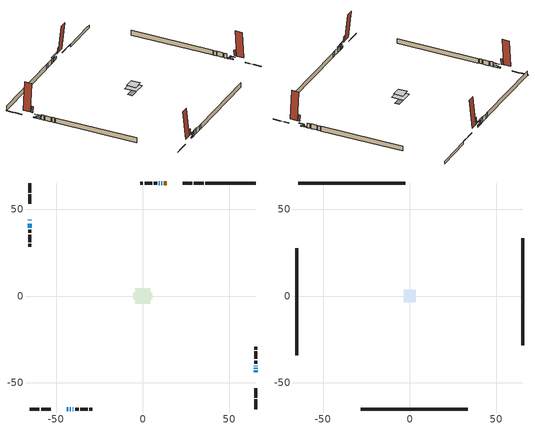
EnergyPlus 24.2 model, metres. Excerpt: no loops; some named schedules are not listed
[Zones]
conditioned space
 floor adiabatic (AdiabaticFloorConstruction): -4.41,-4.41 -4.41,4.41 4.41,4.41 4.41,-4.41 z1.98
 floor foundation (Slab1 construction): -5.52,-1.8 -5.52,1.8 5.52,1.8 5.52,-1.8 z-1.37
 wall outside (RimJoist1 construction): 35.12,65.31 29.52,65.31 / -65.31,-65.31 -59.71,-65.31 / -65.31,65.31 -65.31,59.71 / 65.31,-65.31 65.31,-59.71 z0.76:1.06
 wall outside (RimJoist2 construction): 28.59,65.31 23.11,65.31 / -58.78,-65.31 -53.3,-65.31 / -65.31,58.78 -65.31,53.3 / 65.31,-58.78 65.31,-53.3 z0.76:1.06
 wall outside (AdiabaticWallConstruction 1): 13.85,65.31 12.18,65.31 z0.76:2.79
 wall outside (AdiabaticWallConstruction): -44.04,-65.31 -43.02,-65.31 / -42.1,-65.31 -41.48,-65.31 / -65.31,42.76 -65.31,42.7 / 65.31,-42.1 65.31,-41.49 / 9.81,65.31 9.2,65.31 z0.76:1.98; -65.31,44.05 -65.31,43.68 / 65.31,-40.56 65.31,-40.2 z0.76:1.12; 11.26,65.31 10.73,65.31 / -40.56,-65.31 -40.04,-65.31 z0.76:1.15; 65.31,-44.04 65.31,-43.02 z0.76:1.52; -65.31,41.77 -65.31,39.33 z0.76:2.28
 wall outside (Wall1 construction): 8.27,65.31 6.29,65.31 / -39.11,-65.31 -37.13,-65.31 / -65.31,38.4 -65.31,36.43 / 65.31,-39.27 65.31,-37.3 z0.76:4.42
 wall outside (Wall2 construction): 5.36,65.31 1.06,65.31 / -36.21,-65.31 -31.9,-65.31 / -65.31,35.5 -65.31,31.19 / 65.31,-36.37 65.31,-32.06 z0.76:4.42
 wall outside (Wall3 construction): 0.13,65.31 -1.58,65.31 / -30.97,-65.31 -29.26,-65.31 / -65.31,30.26 -65.31,28.55 / 65.31,-31.13 65.31,-29.42 z0.76:4.42
 wall foundation (FoundationWall1 construction): 36.05,65.31,-1.37 36.05,65.31,0.76 62.39,65.31,0.76 62.39,65.31,0.62 65.31,65.31,0.62 65.31,65.31,-1.37
 window (WindowConstruction 7): -44.04,-65.31 -43.02,-65.31 z0.76:1.98
 window (WindowConstruction 5): -42.1,-65.31 -41.49,-65.31 z0.76:1.98
 window (WindowConstruction 6): -65.31,44.04 -65.31,43.69 z0.76:1.12
 window (WindowConstruction 9): 11.25,65.31 10.74,65.31 z0.76:1.15
 window (WindowConstruction 10): -40.56,-65.31 -40.04,-65.31 z0.76:1.15
 window (WindowConstruction 8): -65.31,42.76 -65.31,42.7 z0.76:1.98
 window (WindowConstruction): 65.31,-44.04 65.31,-43.03 z0.76:1.52
 window (WindowConstruction 1): 65.31,-42.1 65.31,-41.49 z0.76:1.98
 window (WindowConstruction 2): -65.31,41.77 -65.31,39.33 z0.76:2.28
 window (WindowConstruction 3): 65.31,-40.56 65.31,-40.2 z0.76:1.12
 window (WindowConstruction 4): 9.81,65.31 9.2,65.31 z0.76:1.98
 door (Door): 13.85,65.31 12.18,65.31 z0.76:2.79
 ceiling adiabatic (AdiabaticFloorConstruction): 4.41,-4.41 4.41,4.41 -4.41,4.41 -4.41,-4.41 z1.98
 roof outside (Roof2 construction): 14.78,65.31,4.42 14.78,64.81,8.91 15.91,64.81,8.91 15.91,65.31,4.42; -44.97,-65.31,4.42 -44.97,-64.81,8.91 -46.1,-64.81,8.91 -46.1,-65.31,4.42; -65.31,44.97,4.42 -64.81,44.97,8.91 -64.81,46.1,8.91 -65.31,46.1,4.42; 65.31,-44.97,4.42 64.81,-44.97,8.91 64.81,-46.1,8.91 65.31,-46.1,4.42
attic - vented
 floor to conditioned space (Floor1 construction Reversed): -3.55,-3.55 -3.55,3.55 3.55,3.55 3.55,-3.55 z4.42
 wall outside (Wall4 construction): -2.51,65.31 -64.38,65.31 / -28.33,-65.31 33.54,-65.31 / -65.31,27.62 -65.31,-34.25 / 65.31,-28.49 65.31,33.38 z0.76:4.42
 roof outside (Roof1 construction): 16.84,65.31,4.42 16.84,62.95,25.64 22.18,62.95,25.64 22.18,65.31,4.42; -47.03,-65.31,4.42 -47.03,-62.95,25.64 -52.37,-62.95,25.64 -52.37,-65.31,4.42; -65.31,47.03,4.42 -62.95,47.03,25.64 -62.95,52.37,25.64 -65.31,52.37,4.42; 65.31,-47.03,4.42 62.95,-47.03,25.64 62.95,-52.37,25.64 65.31,-52.37,4.42
shading: -40.07,-65.31 -43.52,-65.31 -43.52,-65.72 -40.07,-65.72 z3.4; -65.31,43.48 -65.31,44.24 -65.72,44.24 -65.72,43.48 z1.32; 6.88,65.31 15.11,65.31 15.11,65.72 6.88,65.72 z5.01; -36.18,-65.31 -44.42,-65.31 -44.42,-65.72 -36.18,-65.72 z5.01; 65.31,-41.6 65.31,-45.46 65.72,-45.46 65.72,-41.6 z2.94; 65.31,-41.29 65.31,-42.3 65.72,-42.3 65.72,-41.29 z2.18; -65.31,37.91 -65.31,43.19 -65.72,43.19 -65.72,37.91 z3.7; 65.31,-40 65.31,-40.76 65.72,-40.76 65.72,-40 z1.32; 7.78,65.31 11.23,65.31 11.23,65.72 7.78,65.72 z3.4
[Building]
Building 1: Terrain=Suburbs
[Site:Location]
Toronto Intl AP_ON: Latitude {deg}=43.68; Longitude {deg}=-79.63; Time Zone {hr}=-5; Elevation {m}=173; Keep Site Location Information=Yes
[Site:GroundTemperature:Shallow]
4.59119, 2.66285, 2.50842, 3.42352, 7.09712, 10.7536, 13.9236, 15.9317, 16.1023, 14.4691, 11.3799, 7.83558
[Site:WaterMainsTemperature]
Calculation Method=Schedule; Temperature Schedule=mains temperature schedule
[Material] Roughness=Rough; Thermal Absorptance=0.9
Name | Thickness {m} | Conductivity {W/m-K} | Density {kg/m3} | Specific Heat {J/kg-K} | Solar Absorptance | Visible Absorptance
asphalt or fiberglass shingles | 0.00635 | 0.162714 | 1121.4 | 1465.45 | 0.4 | 0.4
ceiling stud and cavity | 0.1397 | 0.0803822 | 65.682 | 1177.47 | 0.7 | 0.7
concrete 4.0 in. | 0.1016 | 1.803125 | 2242.8 | 837.4 | 0.7 | 0.7
concrete 8.0 in. | 0.2032 | 1.803125 | 2242.8 | 837.4 | 0.7 | 0.7
door material | 0.04445 | 0.053851 | 512.64 | 1214.23 | 0.7 | 0.7
exterior vertical ins | 0.0451399 | 0.029427 | 32.04 | 1214.23 | 0.7 | 0.7
floor covering | 0.0127 | 0.0433444 | 54.468 | 1339.84 | 0.6 | 0.6
floor rigid ins; wall rigid ins 1 | 0.512978 | 0.029427 | 32.04 | 1214.23 | 0.7 | 0.7
floor stud and cavity | 0.1397 | 1.75129 | 37.0049 | 1207.88 | 0.7 | 0.7
furniture material conditioned space 1 | 0.1524 | 0.115458 | 640.8 | 1214.23 | 0.6 | 0.6
gypsum board | 0.0127 | 0.160291 | 801 | 837.4 | 0.6 | 0.6
gypsum board 1 | 0.0127 | 0.160291 | 801 | 837.4 | 0.7 | 0.7
osb sheathing 0.5 in. | 0.0127 | 0.115458 | 512.64 | 1214.23 | 0.7 | 0.7
osb sheathing 0.75 in. | 0.01905 | 0.115458 | 512.64 | 1214.23 | 0.7 | 0.7
osb sheathing 2.0 in. | 0.0508 | 0.115458 | 512.64 | 1214.23 | 0.7 | 0.7
rim joist stud and cavity | 0.0508 | 0.177588 | 50.32683 | 1063.81 | 0.6 | 0.6
rim joist stud and cavity 1 | 0.0508 | 0.0979361 | 125.044 | 1163.47 | 0.6 | 0.6
roof stud and cavity | 0.2032 | 0.11694 | 78.34581 | 1123.46 | 0.7 | 0.7
wall rigid ins | 0.051816 | 0.029427 | 32.04 | 1214.23 | 0.7 | 0.7
wall stud and cavity | 0.1397 | 0.247165 | 139.0536 | 1170.24 | 0.7 | 0.7
wall stud and cavity 1 | 0.1397 | 0.238258 | 139.0536 | 1170.24 | 0.7 | 0.7
wall stud and cavity 2 | 0.1397 | 0.283359 | 139.0536 | 1170.24 | 0.7 | 0.7
wall stud and cavity 3 | 0.0889 | 6.1454 | 50.32683 | 1063.81 | 0.6 | 0.6
wall stud and cavity 4 | 0.0889 | 0.380278 | 52.3479 | 1209.89 | 0.7 | 0.7
wall stud and cavity 5 | 0.0889 | 0.391764 | 83.0341 | 1211.67 | 0.7 | 0.7
wood siding | 0.0254 | 0.102417 | 544.68 | 1172.36 | 0.4 | 0.4
wood siding 1 | 0.00254 | 0.102417 | 544.68 | 1172.36 | 0.4 | 0.4
wood siding 2; wood siding 3; wood siding 4 | 0.0254 | 0.102417 | 544.68 | 1172.36 | 0.7 | 0.7
[WindowMaterial:SimpleGlazingSystem]
Name | U-Factor {W/m2-K} | Solar Heat Gain Coefficient
WindowMaterial | 2.38533 | 0.54
WindowMaterial 1 | 2.27915 | 0.58
WindowMaterial 2 | 2.12584 | 0.63
WindowMaterial 3 | 2.61926 | 0.44
WindowMaterial 4 | 6.62225 | 0.78
WindowMaterial 5 | 9.4164 | 0.24
WindowMaterial 6 | 2.69308 | 0.4
[Construction]
AdiabaticFloorConstruction: floor stud and cavity, floor rigid ins, osb sheathing 0.75 in., floor covering
AdiabaticWallConstruction: wood siding 3, wall rigid ins 1, wall stud and cavity 4, gypsum board
AdiabaticWallConstruction 1: wood siding 4, wall rigid ins 1, wall stud and cavity 4, gypsum board
Door: door material
Floor1 construction Reversed: gypsum board, ceiling stud and cavity
FoundationWall1 construction: concrete 8.0 in., gypsum board 1
furniture construction conditioned space 1: furniture material conditioned space 1
PartitionWallConstruction: gypsum board, wall stud and cavity 5, gypsum board
RimJoist1 construction: wood siding 2, rim joist stud and cavity
RimJoist2 construction: wood siding 2, osb sheathing 2.0 in., rim joist stud and cavity 1
Roof1 construction: asphalt or fiberglass shingles
Roof2 construction: asphalt or fiberglass shingles, osb sheathing 0.75 in., roof stud and cavity, gypsum board
Slab1 construction: concrete 4.0 in.
Wall1 construction: wood siding, wall rigid ins, osb sheathing 0.5 in., wall stud and cavity, gypsum board
Wall2 construction: wood siding, wall rigid ins, osb sheathing 0.5 in., wall stud and cavity 1, gypsum board
Wall3 construction: wood siding, wall rigid ins, osb sheathing 0.5 in., wall stud and cavity 2, gypsum board
Wall4 construction: wood siding 1, wall stud and cavity 3
WindowConstruction: WindowMaterial
WindowConstruction 1; WindowConstruction 4; WindowConstruction 5: WindowMaterial 1
WindowConstruction 10; WindowConstruction 9: WindowMaterial 6
WindowConstruction 2: WindowMaterial 2
WindowConstruction 3; WindowConstruction 6: WindowMaterial 3
WindowConstruction 7: WindowMaterial 4
WindowConstruction 8: WindowMaterial 5
[Zone] Multiplier=1; Part of Total Floor Area=Yes
Name | Volume {m3}
attic - vented | 59.1812
conditioned space | 258.7
[Space]
Name | Zone | Volume {m3}
attic - vented 1 | attic - vented | 59.1812
conditioned space 1 | conditioned space | 258.7
[ZoneInfiltration:EffectiveLeakageArea]
infil attic - vented 1: Zone or Space=attic - vented 1; Schedule=Always On Discrete; Effective Air Leakage Area {cm2}=2083.45; Stack Coefficient=0.00173009; Wind Coefficient=2.81031e-05
[ZoneMixing]
whole house fan mix: Zone or Space=attic - vented; Schedule=Always On Continuous; Design Flow Rate Calculation Method=Flow/Zone; Design Flow Rate {m3/s}=0; Source Zone or Space=conditioned space
[SurfaceProperty:ExposedFoundationPerimeter]
Slab1: Exposed Perimeter Calculation Method=TotalExposedPerimeter; Total Exposed Perimeter {m}=29.262
[InternalMass] Zone or ZoneList=conditioned space; Space or SpaceList=conditioned space 1
Name | Construction | Surface Area {m2}
furniture mass conditioned space 1 | furniture construction conditioned space 1 | 46.9201
partition wall mass | PartitionWallConstruction | 117.3
[Lights]
interior lighting: Zone or ZoneList or Space or SpaceList=conditioned space 1; Schedule=interior lighting schedule; Design Level Calculation Method=LightingLevel; Lighting Level {W}=343.2; Return Air Fraction=0; Fraction Radiant=0.6; Fraction Visible=0.2; Fraction Replaceable=1
[People]
occupants: Zone or ZoneList or Space or SpaceList=conditioned space 1; Number of People Schedule=occupants schedule; Number of People Calculation Method=People; Number of People=3; Fraction Radiant=0.314171; Sensible Heat Fraction=0.56303; Activity Level Schedule=occupants activity schedule; Carbon Dioxide Generation Rate {m3/s-W}=0; Enable ASHRAE 55 Comfort Warnings=No; Mean Radiant Temperature Calculation Type=EnclosureAveraged
[ElectricEquipment] Zone or ZoneList or Space or SpaceList=conditioned space 1; Design Level Calculation Method=EquipmentLevel
Name | Schedule | Design Level {W} | Fraction Latent | Fraction Radiant | Fraction Lost
clothes dryer | clothes dryer schedule | 140.772 | 0.015 | 0.081 | 0.85
clothes washer | clothes washer schedule | 32.1985 | 0.03 | 0.162 | 0.7
cooking range | cooking range schedule | 215.147 | 0.08 | 0.432 | 0.2
dishwasher | dishwasher schedule | 66.8632 | 0.3 | 0.18 | 0.4
fridge | fridge schedule | 72.9452 | 0 | 0.6 | 0
mech vent bath fan 0 | mech vent bath fan 0 schedule | 50.2 | 0 | 0 | 1
mech vent house fan | mech vent house fan schedule | 0 | 0 | 0 | 1
mech vent house fan cfis | mech vent house fan cfis schedule | 0 | 0 | 0 | 0
mech vent range fan 0 | mech vent range fan 0 schedule | 57 | 0 | 0 | 1
misc plug loads | misc plug loads schedule | 494.7 | 0.045 | 0.513 | 0.1
whole house fan | Always On Discrete | 0 | 0 | 0 | 1
[OtherEquipment] Zone or ZoneList or Space or SpaceList=conditioned space 1; Design Level Calculation Method=EquipmentLevel
Name | Fuel Type | Schedule | Design Level {W} | Fraction Latent | Fraction Radiant | Fraction Lost
clothes dryer 1 | Electricity | clothes dryer schedule | 0 | 0.015 | 0.081 | 0.85
cooking range 1 | Electricity | cooking range schedule | 0 | 0.08 | 0.432 | 0.2
general water use latent | None | general water use schedule | 62.594 | 1 | 0 | 0
general water use sensible | None | general water use schedule | -61.6891 | 0 | 0.6 | 0
mech vent house fan latent load | None | Always On Discrete | 0 | 1 | 0 | 0
mech vent house fan sensible load | None | Always On Discrete | 0 | 0 | 0 | 0
water heater energy adjustment1 | NaturalGas | Always On Discrete | 0.01 | 0 | 0 | 1
[ZoneInfiltration:DesignFlowRate] Zone or ZoneList or Space or SpaceList=conditioned space 1; Schedule=Always On Discrete; Design Flow Rate Calculation Method=Flow/Zone; Design Flow Rate {m3/s}=0
infil flow; natural vent flow; whole house fan flow
[Foundation:Kiva]
Foundation Kiva 1: Initial Indoor Air Temperature {C}=18; Wall Height Above Grade {m}=0.759988; Wall Depth Below Slab {m}=0.2032; Custom Block Material Name 1=exterior vertical ins; Custom Block Depth 1 {m}=2.13; Custom Block X Position 1 {m}=0.2159; Custom Block Z Position 1 {m}=0
[Foundation:Kiva:Settings]
Soil Conductivity {W/m-K}=0.849921; Soil Density {kg/m3}=1842.3; Soil Specific Heat {J/kg-K}=418.7; Ground Solar Absorptivity=0.9; Ground Thermal Absorptivity=0.9; Ground Surface Roughness {m}=0.03; Far-Field Width {m}=40; Deep-Ground Boundary Condition=ZeroFlux; Deep-Ground Depth {m}=40; Minimum Cell Dimension {m}=0.2; Maximum Cell Growth Coefficient=3; Simulation Timestep=Timestep
[Exterior:Lights]
exterior lighting: Schedule=exterior lighting schedule; Design Level {W}=75.6
[Schedule:Constant]
Name | Hourly Value
Always On Continuous; mech vent house fan schedule; mech vent house fan cfis schedule; Always On Discrete | 1
occupants activity schedule | 117.228
fridge schedule | 0
[Schedule:Week:Daily]
interior lighting schedule Week Rule - Jan1-Jan27: interior lighting schedule day, interior lighting schedule day, interior lighting schedule day, interior lighting schedule day, interior lighting schedule day, interior lighting schedule day, interior lighting schedule day, interior lighting schedule default day, interior lighting schedule default day, interior lighting schedule default day, interior lighting schedule default day, interior lighting schedule default day
interior lighting schedule Week Rule - Jan28-Feb3: interior lighting schedule day, interior lighting schedule day, interior lighting schedule day, interior lighting schedule day, interior lighting schedule day 1, interior lighting schedule day 1, interior lighting schedule day 1, interior lighting schedule default day, interior lighting schedule default day, interior lighting schedule default day, interior lighting schedule default day, interior lighting schedule default day
interior lighting schedule Week Rule - Feb4-Feb24: interior lighting schedule day 1, interior lighting schedule day 1, interior lighting schedule day 1, interior lighting schedule day 1, interior lighting schedule day 1, interior lighting schedule day 1, interior lighting schedule day 1, interior lighting schedule default day, interior lighting schedule default day, interior lighting schedule default day, interior lighting schedule default day, interior lighting schedule default day
interior lighting schedule Week Rule - Feb25-Mar3: interior lighting schedule day 1, interior lighting schedule day 1, interior lighting schedule day 1, interior lighting schedule day 1, interior lighting schedule day 2, interior lighting schedule day 2, interior lighting schedule day 2, interior lighting schedule default day, interior lighting schedule default day, interior lighting schedule default day, interior lighting schedule default day, interior lighting schedule default day
interior lighting schedule Week Rule - Mar4-Mar31: interior lighting schedule day 2, interior lighting schedule day 2, interior lighting schedule day 2, interior lighting schedule day 2, interior lighting schedule day 2, interior lighting schedule day 2, interior lighting schedule day 2, interior lighting schedule default day, interior lighting schedule default day, interior lighting schedule default day, interior lighting schedule default day, interior lighting schedule default day
interior lighting schedule Week Rule - Apr1-Apr28: interior lighting schedule day 3, interior lighting schedule day 3, interior lighting schedule day 3, interior lighting schedule day 3, interior lighting schedule day 3, interior lighting schedule day 3, interior lighting schedule day 3, interior lighting schedule default day, interior lighting schedule default day, interior lighting schedule default day, interior lighting schedule default day, interior lighting schedule default day
interior lighting schedule Week Rule - Apr29-May5: interior lighting schedule day 3, interior lighting schedule day 3, interior lighting schedule day 4, interior lighting schedule day 4, interior lighting schedule day 4, interior lighting schedule day 4, interior lighting schedule day 4, interior lighting schedule default day, interior lighting schedule default day, interior lighting schedule default day, interior lighting schedule default day, interior lighting schedule default day
interior lighting schedule Week Rule - May6-May26: interior lighting schedule day 4, interior lighting schedule day 4, interior lighting schedule day 4, interior lighting schedule day 4, interior lighting schedule day 4, interior lighting schedule day 4, interior lighting schedule day 4, interior lighting schedule default day, interior lighting schedule default day, interior lighting schedule default day, interior lighting schedule default day, interior lighting schedule default day
interior lighting schedule Week Rule - May27-Jun2: interior lighting schedule day 4, interior lighting schedule day 4, interior lighting schedule day 4, interior lighting schedule day 4, interior lighting schedule day 4, interior lighting schedule day 5, interior lighting schedule day 5, interior lighting schedule default day, interior lighting schedule default day, interior lighting schedule default day, interior lighting schedule default day, interior lighting schedule default day
interior lighting schedule Week Rule - Jun3-Jun30: interior lighting schedule day 5, interior lighting schedule day 5, interior lighting schedule day 5, interior lighting schedule day 5, interior lighting schedule day 5, interior lighting schedule day 5, interior lighting schedule day 5, interior lighting schedule default day, interior lighting schedule default day, interior lighting schedule default day, interior lighting schedule default day, interior lighting schedule default day
interior lighting schedule Week Rule - Jul1-Jul28: interior lighting schedule day 6, interior lighting schedule day 6, interior lighting schedule day 6, interior lighting schedule day 6, interior lighting schedule day 6, interior lighting schedule day 6, interior lighting schedule day 6, interior lighting schedule default day, interior lighting schedule default day, interior lighting schedule default day, interior lighting schedule default day, interior lighting schedule default day
interior lighting schedule Week Rule - Jul29-Aug4: interior lighting schedule day 6, interior lighting schedule day 6, interior lighting schedule day 6, interior lighting schedule day 7, interior lighting schedule day 7, interior lighting schedule day 7, interior lighting schedule day 7, interior lighting schedule default day, interior lighting schedule default day, interior lighting schedule default day, interior lighting schedule default day, interior lighting schedule default day
interior lighting schedule Week Rule - Aug5-Aug25: interior lighting schedule day 7, interior lighting schedule day 7, interior lighting schedule day 7, interior lighting schedule day 7, interior lighting schedule day 7, interior lighting schedule day 7, interior lighting schedule day 7, interior lighting schedule default day, interior lighting schedule default day, interior lighting schedule default day, interior lighting schedule default day, interior lighting schedule default day
interior lighting schedule Week Rule - Aug26-Sep1: interior lighting schedule day 7, interior lighting schedule day 7, interior lighting schedule day 7, interior lighting schedule day 7, interior lighting schedule day 7, interior lighting schedule day 7, interior lighting schedule day 8, interior lighting schedule default day, interior lighting schedule default day, interior lighting schedule default day, interior lighting schedule default day, interior lighting schedule default day
interior lighting schedule Week Rule - Sep2-Sep29: interior lighting schedule day 8, interior lighting schedule day 8, interior lighting schedule day 8, interior lighting schedule day 8, interior lighting schedule day 8, interior lighting schedule day 8, interior lighting schedule day 8, interior lighting schedule default day, interior lighting schedule default day, interior lighting schedule default day, interior lighting schedule default day, interior lighting schedule default day
interior lighting schedule Week Rule - Sep30-Oct6: interior lighting schedule day 8, interior lighting schedule day 9, interior lighting schedule day 9, interior lighting schedule day 9, interior lighting schedule day 9, interior lighting schedule day 9, interior lighting schedule day 9, interior lighting schedule default day, interior lighting schedule default day, interior lighting schedule default day, interior lighting schedule default day, interior lighting schedule default day
interior lighting schedule Week Rule - Oct7-Oct27: interior lighting schedule day 9, interior lighting schedule day 9, interior lighting schedule day 9, interior lighting schedule day 9, interior lighting schedule day 9, interior lighting schedule day 9, interior lighting schedule day 9, interior lighting schedule default day, interior lighting schedule default day, interior lighting schedule default day, interior lighting schedule default day, interior lighting schedule default day
interior lighting schedule Week Rule - Oct28-Nov3: interior lighting schedule day 9, interior lighting schedule day 9, interior lighting schedule day 9, interior lighting schedule day 9, interior lighting schedule day 10, interior lighting schedule day 10, interior lighting schedule day 10, interior lighting schedule default day, interior lighting schedule default day, interior lighting schedule default day, interior lighting schedule default day, interior lighting schedule default day
interior lighting schedule Week Rule - Nov4-Nov24: interior lighting schedule day 10, interior lighting schedule day 10, interior lighting schedule day 10, interior lighting schedule day 10, interior lighting schedule day 10, interior lighting schedule day 10, interior lighting schedule day 10, interior lighting schedule default day, interior lighting schedule default day, interior lighting schedule default day, interior lighting schedule default day, interior lighting schedule default day
interior lighting schedule Week Rule - Nov25-Dec1: interior lighting schedule day 10, interior lighting schedule day 10, interior lighting schedule day 10, interior lighting schedule day 10, interior lighting schedule day 10, interior lighting schedule day 10, interior lighting schedule day 11, interior lighting schedule default day, interior lighting schedule default day, interior lighting schedule default day, interior lighting schedule default day, interior lighting schedule default day
interior lighting schedule Week Rule - Dec2-Dec31: interior lighting schedule day 11, interior lighting schedule day 11, interior lighting schedule day 11, interior lighting schedule day 11, interior lighting schedule day 11, interior lighting schedule day 11, interior lighting schedule day 11, interior lighting schedule default day, interior lighting schedule default day, interior lighting schedule default day, interior lighting schedule default day, interior lighting schedule default day
occupants schedule Week Rule - Jan1-Dec31: occupants schedule day, occupants schedule day, occupants schedule day, occupants schedule day, occupants schedule day, occupants schedule day, occupants schedule day, occupants schedule default day, occupants schedule default day, occupants schedule default day, occupants schedule default day, occupants schedule default day
clothes dryer schedule Week Rule - Jan1-Dec31: clothes dryer schedule day, clothes dryer schedule day, clothes dryer schedule day, clothes dryer schedule day, clothes dryer schedule day, clothes dryer schedule day, clothes dryer schedule day, clothes dryer schedule default day, clothes dryer schedule default day, clothes dryer schedule default day, clothes dryer schedule default day, clothes dryer schedule default day
clothes washer schedule Week Rule - Jan1-Dec31: clothes washer schedule day, clothes washer schedule day, clothes washer schedule day, clothes washer schedule day, clothes washer schedule day, clothes washer schedule day, clothes washer schedule day, clothes washer schedule default day, clothes washer schedule default day, clothes washer schedule default day, clothes washer schedule default day, clothes washer schedule default day
cooking range schedule Week Rule - Jan1-Dec31: cooking range schedule day, cooking range schedule day, cooking range schedule day, cooking range schedule day, cooking range schedule day, cooking range schedule day, cooking range schedule day, cooking range schedule default day, cooking range schedule default day, cooking range schedule default day, cooking range schedule default day, cooking range schedule default day
dishwasher schedule Week Rule - Jan1-Dec31: dishwasher schedule day, dishwasher schedule day, dishwasher schedule day, dishwasher schedule day, dishwasher schedule day, dishwasher schedule day, dishwasher schedule day, dishwasher schedule default day, dishwasher schedule default day, dishwasher schedule default day, dishwasher schedule default day, dishwasher schedule default day
mech vent bath fan 0 schedule Week Rule - Jan1-Dec31: mech vent bath fan 0 schedule day, mech vent bath fan 0 schedule day, mech vent bath fan 0 schedule day, mech vent bath fan 0 schedule day, mech vent bath fan 0 schedule day, mech vent bath fan 0 schedule day, mech vent bath fan 0 schedule day, mech vent bath fan 0 schedule default day, mech vent bath fan 0 schedule default day, mech vent bath fan 0 schedule default day, mech vent bath fan 0 schedule default day, mech vent bath fan 0 schedule default day
mech vent range fan 0 schedule Week Rule - Jan1-Dec31: mech vent range fan 0 schedule day, mech vent range fan 0 schedule day, mech vent range fan 0 schedule day, mech vent range fan 0 schedule day, mech vent range fan 0 schedule day, mech vent range fan 0 schedule day, mech vent range fan 0 schedule day, mech vent range fan 0 schedule default day, mech vent range fan 0 schedule default day, mech vent range fan 0 schedule default day, mech vent range fan 0 schedule default day, mech vent range fan 0 schedule default day
misc plug loads schedule Week Rule - Jan1-Dec31: misc plug loads schedule day, misc plug loads schedule day, misc plug loads schedule day, misc plug loads schedule day, misc plug loads schedule day, misc plug loads schedule day, misc plug loads schedule day, misc plug loads schedule default day, misc plug loads schedule default day, misc plug loads schedule default day, misc plug loads schedule default day, misc plug loads schedule default day
general water use schedule Week Rule - Jan1-Dec31: general water use schedule day, general water use schedule day, general water use schedule day, general water use schedule day, general water use schedule day, general water use schedule day, general water use schedule day, general water use schedule default day, general water use schedule default day, general water use schedule default day, general water use schedule default day, general water use schedule default day
exterior lighting schedule Week Rule - Jan1-Jan27: exterior lighting schedule day, exterior lighting schedule day, exterior lighting schedule day, exterior lighting schedule day, exterior lighting schedule day, exterior lighting schedule day, exterior lighting schedule day, exterior lighting schedule default day, exterior lighting schedule default day, exterior lighting schedule default day, exterior lighting schedule default day, exterior lighting schedule default day
exterior lighting schedule Week Rule - Jan28-Feb3: exterior lighting schedule day, exterior lighting schedule day, exterior lighting schedule day, exterior lighting schedule day, exterior lighting schedule day 1, exterior lighting schedule day 1, exterior lighting schedule day 1, exterior lighting schedule default day, exterior lighting schedule default day, exterior lighting schedule default day, exterior lighting schedule default day, exterior lighting schedule default day
exterior lighting schedule Week Rule - Feb4-Feb24: exterior lighting schedule day 1, exterior lighting schedule day 1, exterior lighting schedule day 1, exterior lighting schedule day 1, exterior lighting schedule day 1, exterior lighting schedule day 1, exterior lighting schedule day 1, exterior lighting schedule default day, exterior lighting schedule default day, exterior lighting schedule default day, exterior lighting schedule default day, exterior lighting schedule default day
exterior lighting schedule Week Rule - Feb25-Mar3: exterior lighting schedule day 1, exterior lighting schedule day 1, exterior lighting schedule day 1, exterior lighting schedule day 1, exterior lighting schedule day 2, exterior lighting schedule day 2, exterior lighting schedule day 2, exterior lighting schedule default day, exterior lighting schedule default day, exterior lighting schedule default day, exterior lighting schedule default day, exterior lighting schedule default day
exterior lighting schedule Week Rule - Mar4-Mar31: exterior lighting schedule day 2, exterior lighting schedule day 2, exterior lighting schedule day 2, exterior lighting schedule day 2, exterior lighting schedule day 2, exterior lighting schedule day 2, exterior lighting schedule day 2, exterior lighting schedule default day, exterior lighting schedule default day, exterior lighting schedule default day, exterior lighting schedule default day, exterior lighting schedule default day
exterior lighting schedule Week Rule - Apr1-Apr28: exterior lighting schedule day 3, exterior lighting schedule day 3, exterior lighting schedule day 3, exterior lighting schedule day 3, exterior lighting schedule day 3, exterior lighting schedule day 3, exterior lighting schedule day 3, exterior lighting schedule default day, exterior lighting schedule default day, exterior lighting schedule default day, exterior lighting schedule default day, exterior lighting schedule default day
exterior lighting schedule Week Rule - Apr29-May5: exterior lighting schedule day 3, exterior lighting schedule day 3, exterior lighting schedule day 4, exterior lighting schedule day 4, exterior lighting schedule day 4, exterior lighting schedule day 4, exterior lighting schedule day 4, exterior lighting schedule default day, exterior lighting schedule default day, exterior lighting schedule default day, exterior lighting schedule default day, exterior lighting schedule default day
exterior lighting schedule Week Rule - May6-May26: exterior lighting schedule day 4, exterior lighting schedule day 4, exterior lighting schedule day 4, exterior lighting schedule day 4, exterior lighting schedule day 4, exterior lighting schedule day 4, exterior lighting schedule day 4, exterior lighting schedule default day, exterior lighting schedule default day, exterior lighting schedule default day, exterior lighting schedule default day, exterior lighting schedule default day
exterior lighting schedule Week Rule - May27-Jun2: exterior lighting schedule day 4, exterior lighting schedule day 4, exterior lighting schedule day 4, exterior lighting schedule day 4, exterior lighting schedule day 4, exterior lighting schedule day 5, exterior lighting schedule day 5, exterior lighting schedule default day, exterior lighting schedule default day, exterior lighting schedule default day, exterior lighting schedule default day, exterior lighting schedule default day
exterior lighting schedule Week Rule - Jun3-Jun30: exterior lighting schedule day 5, exterior lighting schedule day 5, exterior lighting schedule day 5, exterior lighting schedule day 5, exterior lighting schedule day 5, exterior lighting schedule day 5, exterior lighting schedule day 5, exterior lighting schedule default day, exterior lighting schedule default day, exterior lighting schedule default day, exterior lighting schedule default day, exterior lighting schedule default day
exterior lighting schedule Week Rule - Jul1-Jul28: exterior lighting schedule day 6, exterior lighting schedule day 6, exterior lighting schedule day 6, exterior lighting schedule day 6, exterior lighting schedule day 6, exterior lighting schedule day 6, exterior lighting schedule day 6, exterior lighting schedule default day, exterior lighting schedule default day, exterior lighting schedule default day, exterior lighting schedule default day, exterior lighting schedule default day
exterior lighting schedule Week Rule - Jul29-Aug4: exterior lighting schedule day 6, exterior lighting schedule day 6, exterior lighting schedule day 6, exterior lighting schedule day 7, exterior lighting schedule day 7, exterior lighting schedule day 7, exterior lighting schedule day 7, exterior lighting schedule default day, exterior lighting schedule default day, exterior lighting schedule default day, exterior lighting schedule default day, exterior lighting schedule default day
exterior lighting schedule Week Rule - Aug5-Aug25: exterior lighting schedule day 7, exterior lighting schedule day 7, exterior lighting schedule day 7, exterior lighting schedule day 7, exterior lighting schedule day 7, exterior lighting schedule day 7, exterior lighting schedule day 7, exterior lighting schedule default day, exterior lighting schedule default day, exterior lighting schedule default day, exterior lighting schedule default day, exterior lighting schedule default day
exterior lighting schedule Week Rule - Aug26-Sep1: exterior lighting schedule day 7, exterior lighting schedule day 7, exterior lighting schedule day 7, exterior lighting schedule day 7, exterior lighting schedule day 7, exterior lighting schedule day 7, exterior lighting schedule day 8, exterior lighting schedule default day, exterior lighting schedule default day, exterior lighting schedule default day, exterior lighting schedule default day, exterior lighting schedule default day
exterior lighting schedule Week Rule - Sep2-Sep29: exterior lighting schedule day 8, exterior lighting schedule day 8, exterior lighting schedule day 8, exterior lighting schedule day 8, exterior lighting schedule day 8, exterior lighting schedule day 8, exterior lighting schedule day 8, exterior lighting schedule default day, exterior lighting schedule default day, exterior lighting schedule default day, exterior lighting schedule default day, exterior lighting schedule default day
exterior lighting schedule Week Rule - Sep30-Oct6: exterior lighting schedule day 8, exterior lighting schedule day 9, exterior lighting schedule day 9, exterior lighting schedule day 9, exterior lighting schedule day 9, exterior lighting schedule day 9, exterior lighting schedule day 9, exterior lighting schedule default day, exterior lighting schedule default day, exterior lighting schedule default day, exterior lighting schedule default day, exterior lighting schedule default day
exterior lighting schedule Week Rule - Oct7-Oct27: exterior lighting schedule day 9, exterior lighting schedule day 9, exterior lighting schedule day 9, exterior lighting schedule day 9, exterior lighting schedule day 9, exterior lighting schedule day 9, exterior lighting schedule day 9, exterior lighting schedule default day, exterior lighting schedule default day, exterior lighting schedule default day, exterior lighting schedule default day, exterior lighting schedule default day
exterior lighting schedule Week Rule - Oct28-Nov3: exterior lighting schedule day 9, exterior lighting schedule day 9, exterior lighting schedule day 9, exterior lighting schedule day 9, exterior lighting schedule day 10, exterior lighting schedule day 10, exterior lighting schedule day 10, exterior lighting schedule default day, exterior lighting schedule default day, exterior lighting schedule default day, exterior lighting schedule default day, exterior lighting schedule default day
[Schedule:Year]
interior lighting schedule: interior lighting schedule Week Rule - Jan1-Jan27, 1, 1, 1, 27, interior lighting schedule Week Rule - Jan28-Feb3, 1, 28, 2, 3, interior lighting schedule Week Rule - Feb4-Feb24, 2, 4, 2, 24, interior lighting schedule Week Rule - Feb25-Mar3, 2, 25, 3, 3, interior lighting schedule Week Rule - Mar4-Mar31, 3, 4, 3, 31, interior lighting schedule Week Rule - Apr1-Apr28, 4, 1, 4, 28, interior lighting schedule Week Rule - Apr29-May5, 4, 29, 5, 5, interior lighting schedule Week Rule - May6-May26, 5, 6, 5, 26, interior lighting schedule Week Rule - May27-Jun2, 5, 27, 6, 2, interior lighting schedule Week Rule - Jun3-Jun30, 6, 3, 6, 30, interior lighting schedule Week Rule - Jul1-Jul28, 7, 1, 7, 28, interior lighting schedule Week Rule - Jul29-Aug4, 7, 29, 8, 4, interior lighting schedule Week Rule - Aug5-Aug25, 8, 5, 8, 25, interior lighting schedule Week Rule - Aug26-Sep1, 8, 26, 9, 1, interior lighting schedule Week Rule - Sep2-Sep29, 9, 2, 9, 29, interior lighting schedule Week Rule - Sep30-Oct6, 9, 30, 10, 6, interior lighting schedule Week Rule - Oct7-Oct27, 10, 7, 10, 27, interior lighting schedule Week Rule - Oct28-Nov3, 10, 28, 11, 3, interior lighting schedule Week Rule - Nov4-Nov24, 11, 4, 11, 24, interior lighting schedule Week Rule - Nov25-Dec1, 11, 25, 12, 1, interior lighting schedule Week Rule - Dec2-Dec31, 12, 2, 12, 31
occupants schedule: occupants schedule Week Rule - Jan1-Dec31, 1, 1, 12, 31
clothes dryer schedule: clothes dryer schedule Week Rule - Jan1-Dec31, 1, 1, 12, 31
clothes washer schedule: clothes washer schedule Week Rule - Jan1-Dec31, 1, 1, 12, 31
cooking range schedule: cooking range schedule Week Rule - Jan1-Dec31, 1, 1, 12, 31
dishwasher schedule: dishwasher schedule Week Rule - Jan1-Dec31, 1, 1, 12, 31
mech vent bath fan 0 schedule: mech vent bath fan 0 schedule Week Rule - Jan1-Dec31, 1, 1, 12, 31
mech vent range fan 0 schedule: mech vent range fan 0 schedule Week Rule - Jan1-Dec31, 1, 1, 12, 31
misc plug loads schedule: misc plug loads schedule Week Rule - Jan1-Dec31, 1, 1, 12, 31
general water use schedule: general water use schedule Week Rule - Jan1-Dec31, 1, 1, 12, 31
exterior lighting schedule: exterior lighting schedule Week Rule - Jan1-Jan27, 1, 1, 1, 27, exterior lighting schedule Week Rule - Jan28-Feb3, 1, 28, 2, 3, exterior lighting schedule Week Rule - Feb4-Feb24, 2, 4, 2, 24, exterior lighting schedule Week Rule - Feb25-Mar3, 2, 25, 3, 3, exterior lighting schedule Week Rule - Mar4-Mar31, 3, 4, 3, 31, exterior lighting schedule Week Rule - Apr1-Apr28, 4, 1, 4, 28, exterior lighting schedule Week Rule - Apr29-May5, 4, 29, 5, 5, exterior lighting schedule Week Rule - May6-May26, 5, 6, 5, 26, exterior lighting schedule Week Rule - May27-Jun2, 5, 27, 6, 2, exterior lighting schedule Week Rule - Jun3-Jun30, 6, 3, 6, 30, exterior lighting schedule Week Rule - Jul1-Jul28, 7, 1, 7, 28, exterior lighting schedule Week Rule - Jul29-Aug4, 7, 29, 8, 4, exterior lighting schedule Week Rule - Aug5-Aug25, 8, 5, 8, 25, exterior lighting schedule Week Rule - Aug26-Sep1, 8, 26, 9, 1, exterior lighting schedule Week Rule - Sep2-Sep29, 9, 2, 9, 29, exterior lighting schedule Week Rule - Sep30-Oct6, 9, 30, 10, 6, exterior lighting schedule Week Rule - Oct7-Oct27, 10, 7, 10, 27, exterior lighting schedule Week Rule - Oct28-Nov3, 10, 28, 11, 3, exterior lighting schedule Week Rule - Nov4-Nov24, 11, 4, 11, 24, exterior lighting schedule Week Rule - Nov25-Dec1, 11, 25, 12, 1, exterior lighting schedule Week Rule - Dec2-Dec31, 12, 2, 12, 31
[Schedule:Compact]
mains temperature schedule: Through: 01/01, For: AllDays, Until: 24:00, 8.43722, Through: 01/02, For: AllDays, Until: 24:00, 8.37111, Through: 01/03, For: AllDays, Until: 24:00, 8.30611, Through: 01/04, For: AllDays, Until: 24:00, 8.24222, Through: 01/05, For: AllDays, Until: 24:00, 8.17944, Through: 01/06, For: AllDays, Until: 24:00, 8.11833, Through: 01/07, For: AllDays, Until: 24:00, 8.05833, Through: 01/08, For: AllDays, Until: 24:00, 7.99944, Through: 01/09, For: AllDays, Until: 24:00, 7.94222, Through: 01/10, For: AllDays, Until: 24:00, 7.88611, Through: 01/11, For: AllDays, Until: 24:00, 7.83167, Through: 01/12, For: AllDays, Until: 24:00, 7.77833, Through: 01/13, For: AllDays, Until: 24:00, 7.72611, Through: 01/14, For: AllDays, Until: 24:00, 7.67556, Through: 01/15, For: AllDays, Until: 24:00, 7.62667, Through: 01/16, For: AllDays, Until: 24:00, 7.57889, Through: 01/17, For: AllDays, Until: 24:00, 7.53278, Through: 01/18, For: AllDays, Until: 24:00, 7.48778, Through: 01/19, For: AllDays, Until: 24:00, 7.44444, Through: 01/20, For: AllDays, Until: 24:00, 7.40278, Through: 01/21, For: AllDays, Until: 24:00, 7.36278, Through: 01/22, For: AllDays, Until: 24:00, 7.32389, Through: 01/23, For: AllDays, Until: 24:00, 7.28667, Through: 01/24, For: AllDays, Until: 24:00, 7.25056, Through: 01/25, For: AllDays, Until: 24:00, 7.21667, Through: 01/26, For: AllDays, Until: 24:00, 7.18389, Through: 01/27, For: AllDays, Until: 24:00, 7.15278, Through: 01/28, For: AllDays, Until: 24:00, 7.12333, Through: 01/29, For: AllDays, Until: 24:00, 7.09556, Through: 01/30, For: AllDays, Until: 24:00, 7.06944, Through: 01/31, For: AllDays, Until: 24:00, 7.04444, Through: 02/01, For: AllDays, Until: 24:00, 7.02167, Through: 02/02, For: AllDays, Until: 24:00, 7, Through: 02/03, For: AllDays, Until: 24:00, 6.98, Through: 02/04, For: AllDays, Until: 24:00, 6.96222, Through: 02/05, For: AllDays, Until: 24:00, 6.94556, Through: 02/06, For: AllDays, Until: 24:00, 6.93056, Through: 02/07, For: AllDays, Until: 24:00, 6.91722, Through: 02/08, For: AllDays, Until: 24:00, 6.90556, Through: 02/09, For: AllDays, Until: 24:00, 6.89556, Through: 02/10, For: AllDays, Until: 24:00, 6.88722, Through: 02/11, For: AllDays, Until: 24:00, 6.88056, Through: 02/12, For: AllDays, Until: 24:00, 6.875, Through: 02/13, For: AllDays, Until: 24:00, 6.87167, Through: 02/14, For: AllDays, Until: 24:00, 6.87, Through: 02/15, For: AllDays, Until: 24:00, 6.87, Through: 02/16, For: AllDays, Until: 24:00, 6.87167, Through: 02/17, For: AllDays, Until: 24:00, 6.875, Through: 02/18, For: AllDays, Until: 24:00, 6.88, Through: 02/19, For: AllDays, Until: 24:00, 6.88611, Through: 02/20, For: AllDays, Until: 24:00, 6.89444, Through: 02/21, For: AllDays, Until: 24:00, 6.90444, Through: 02/22, For: AllDays, Until: 24:00, 6.91611, Through: 02/23, For: AllDays, Until: 24:00, 6.92889, Through: 02/24, For: AllDays, Until: 24:00, 6.94389, Through: 02/25, For: AllDays, Until: 24:00, 6.96056, Through: 02/26, For: AllDays, Until: 24:00, 6.97833, Through: 02/27, For: AllDays, Until: 24:00, 6.99833, Through: 02/28, For: AllDays, Until: 24:00, 7.01944, Through: 03/01, For: AllDays, Until: 24:00, 7.04222, Through: 03/02, For: AllDays, Until: 24:00, 7.06667, Through: 03/03, For: AllDays, Until: 24:00, 7.09278, Through: 03/04, For: AllDays, Until: 24:00, 7.12056, Through: 03/05, For: AllDays, Until: 24:00, 7.15, Through: 03/06, For: AllDays, Until: 24:00, 7.18111, Through: 03/07, For: AllDays, Until: 24:00, 7.21333, Through: 03/08, For: AllDays, Until: 24:00, 7.24722, Through: 03/09, For: AllDays, Until: 24:00, 7.28278, Through: 03/10, For: AllDays, Until: 24:00, 7.32, Through: 03/11, For: AllDays, Until: 24:00, 7.35889, Through: 03/12, For: AllDays, Until: 24:00, 7.39889, Through: 03/13, For: AllDays, Until: 24:00, 7.44056, Through: 03/14, For: AllDays, Until: 24:00, 7.48389, Through: 03/15, For: AllDays, Until: 24:00, 7.52833, Through: 03/16, For: AllDays, Until: 24:00, 7.57444, Through: 03/17, For: AllDays, Until: 24:00, 7.62222, Through: 03/18, For: AllDays, Until: 24:00, 7.67111, Through: 03/19, For: AllDays, Until: 24:00, 7.72111, Through: 03/20, For: AllDays, Until: 24:00, 7.77333, Through: 03/21, For: AllDays, Until: 24:00, 7.82611, Through: 03/22, For: AllDays, Until: 24:00, 7.88111, Through: 03/23, For: AllDays, Until: 24:00, 7.93667, Through: 03/24, For: AllDays, Until: 24:00, 7.99389, Through: 03/25, For: AllDays, Until: 24:00, 8.05278, Through: 03/26, For: AllDays, Until: 24:00, 8.11278, Through: 03/27, For: AllDays, Until: 24:00, 8.17389, Through: 03/28, For: AllDays, Until: 24:00, 8.23611, Through: 03/29, For: AllDays, Until: 24:00, 8.3, Through: 03/30, For: AllDays, Until: 24:00, 8.365, Through: 03/31, For: AllDays, Until: 24:00, 8.43111, Through: 04/01, For: AllDays, Until: 24:00, 8.49833, Through: 04/02, For: AllDays, Until: 24:00, 8.56722, Through: 04/03, For: AllDays, Until: 24:00, 8.63667, Through: 04/04, For: AllDays, Until: 24:00, 8.70778, Through: 04/05, For: AllDays, Until: 24:00, 8.77944, Through: 04/06, For: AllDays, Until: 24:00, 8.85278, Through: 04/07, For: AllDays, Until: 24:00, 8.92667, Through: 04/08, For: AllDays, Until: 24:00, 9.00222, Through: 04/09, For: AllDays, Until: 24:00, 9.07833, Through: 04/10, For: AllDays, Until: 24:00, 9.15556, Through: 04/11, For: AllDays, Until: 24:00, 9.23389, Through: 04/12, For: AllDays, Until: 24:00, 9.31278, Through: 04/13, For: AllDays, Until: 24:00, 9.39278, Through: 04/14, For: AllDays, Until: 24:00, 9.47389, Through: 04/15, For: AllDays, Until: 24:00, 9.55611, Through: 04/16, For: AllDays, Until: 24:00, 9.63833, Through: 04/17, For: AllDays, Until: 24:00, 9.72222, Through: 04/18, For: AllDays, Until: 24:00, 9.80667, Through: 04/19, For: AllDays, Until: 24:00, 9.89167, Through: 04/20, For: AllDays, Until: 24:00, 9.97778, Through: 04/21, For: AllDays, Until: 24:00, 10.0644, Through: 04/22, For: AllDays, Until: 24:00, 10.1517, Through: 04/23, For: AllDays, Until: 24:00, 10.24, Through: 04/24, For: AllDays, Until: 24:00, 10.3289, Through: 04/25, For: AllDays, Until: 24:00, 10.4183, Through: 04/26, For: AllDays, Until: 24:00, 10.5083, Through: 04/27, For: AllDays, Until: 24:00, 10.5989, Through: 04/28, For: AllDays, Until: 24:00, 10.69, Through: 04/29, For: AllDays, Until: 24:00, 10.7817, Through: 04/30, For: AllDays, Until: 24:00, 10.8739, Through: 05/01, For: AllDays, Until: 24:00, 10.9667, Through: 05/02, For: AllDays, Until: 24:00, 11.0594, Through: 05/03, For: AllDays, Until: 24:00, 11.1533, Through: 05/04, For: AllDays, Until: 24:00, 11.2472, Through: 05/05, For: AllDays, Until: 24:00, 11.3411, Through: 05/06, For: AllDays, Until: 24:00, 11.4361, Through: 05/07, For: AllDays, Until: 24:00, 11.5306, Through: 05/08, For: AllDays, Until: 24:00, 11.6261, Through: 05/09, For: AllDays, Until: 24:00, 11.7217, Through: 05/10, For: AllDays, Until: 24:00, 11.8172, Through: 05/11, For: AllDays, Until: 24:00, 11.9128, Through: 05/12, For: AllDays, Until: 24:00, 12.0089, Through: 05/13, For: AllDays, Until: 24:00, 12.105, Through: 05/14, For: AllDays, Until: 24:00, 12.2017, Through: 05/15, For: AllDays, Until: 24:00, 12.2978, Through: 05/16, For: AllDays, Until: 24:00, 12.3944, Through: 05/17, For: AllDays, Until: 24:00, 12.4906, Through: 05/18, For: AllDays, Until: 24:00, 12.5872, Through: 05/19, For: AllDays, Until: 24:00, 12.6833, Through: 05/20, For: AllDays, Until: 24:00, 12.78, Through: 05/21, For: AllDays, Until: 24:00, 12.8761, Through: 05/22, For: AllDays, Until: 24:00, 12.9722, Through: 05/23, For: AllDays, Until: 24:00, 13.0683, Through: 05/24, For: AllDays, Until: 24:00, 13.1639, Through: 05/25, For: AllDays, Until: 24:00, 13.2594, Through: 05/26, For: AllDays, Until: 24:00, 13.355, Through: 05/27, For: AllDays, Until: 24:00, 13.45, Through: 05/28, For: AllDays, Until: 24:00, 13.545, Through: 05/29, For: AllDays, Until: 24:00, 13.6394, Through: 05/30, For: AllDays, Until: 24:00, 13.7333, Through: 05/31, For: AllDays, Until: 24:00, 13.8272, Through: 06/01, For: AllDays, Until: 24:00, 13.9206, Through: 06/02, For: AllDays, Until: 24:00, 14.0139, Through: 06/03, For: AllDays, Until: 24:00, 14.1061, Through: 06/04, For: AllDays, Until: 24:00, 14.1983, Through: 06/05, For: AllDays, Until: 24:00, 14.2894, Through: 06/06, For: AllDays, Until: 24:00, 14.3806, Through: 06/07, For: AllDays, Until: 24:00, 14.4711, Through: 06/08, For: AllDays, Until: 24:00, 14.5606, Through: 06/09, For: AllDays, Until: 24:00, 14.65, Through: 06/10, For: AllDays, Until: 24:00, 14.7383, Through: 06/11, For: AllDays, Until: 24:00, 14.8267, Through: 06/12, For: AllDays, Until: 24:00, 14.9133, Through: 06/13, For: AllDays, Until: 24:00, 15, Through: 06/14, For: AllDays, Until: 24:00, 15.0856, Through: 06/15, For: AllDays, Until: 24:00, 15.1706, Through: 06/16, For: AllDays, Until: 24:00, 15.255, Through: 06/17, For: AllDays, Until: 24:00, 15.3383, Through: 06/18, For: AllDays, Until: 24:00, 15.4206, Through: 06/19, For: AllDays, Until: 24:00, 15.5022, Through: 06/20, For: AllDays, Until: 24:00, 15.5828, Through: 06/21, For: AllDays, Until: 24:00, 15.6628, Through: 06/22, For: AllDays, Until: 24:00, 15.7417, Through: 06/23, For: AllDays, Until: 24:00, 15.8194, Through: 06/24, For: AllDays, Until: 24:00, 15.8961, Through: 06/25, For: AllDays, Until: 24:00, 15.9722, Through: 06/26, For: AllDays, Until: 24:00, 16.0467, Through: 06/27, For: AllDays, Until: 24:00, 16.1206, Through: 06/28, For: AllDays, Until: 24:00, 16.1933, Through: 06/29, For: AllDays, Until: 24:00, 16.265, Through: 06/30, For: AllDays, Until: 24:00, 16.3356, Through: 07/01, For: AllDays, Until: 24:00, 16.4044, Through: 07/02, For: AllDays, Until: 24:00, 16.4728, Through: 07/03, For: AllDays, Until: 24:00, 16.54, Through: 07/04, For: AllDays, Until: 24:00, 16.6056, Through: 07/05, For: AllDays, Until: 24:00, 16.67, Through: 07/06, For: AllDays, Until: 24:00, 16.7333, Through: 07/07, For: AllDays, Until: 24:00, 16.7956, Through: 07/08, For: AllDays, Until: 24:00, 16.8561, Through: 07/09, For: AllDays, Until: 24:00, 16.9156, Through: 07/10, For: AllDays, Until: 24:00, 16.9739, Through: 07/11, For: AllDays, Until: 24:00, 17.0306, Through: 07/12, For: AllDays, Until: 24:00, 17.0861, Through: 07/13, For: AllDays, Until: 24:00, 17.14, Through: 07/14, For: AllDays, Until: 24:00, 17.1928, Through: 07/15, For: AllDays, Until: 24:00, 17.2439, Through: 07/16, For: AllDays, Until: 24:00, 17.2939, Through: 07/17, For: AllDays, Until: 24:00, 17.3422, Through: 07/18, For: AllDays, Until: 24:00, 17.3894, Through: 07/19, For: AllDays, Until: 24:00, 17.435, Through: 07/20, For: AllDays, Until: 24:00, 17.4794, Through: 07/21, For: AllDays, Until: 24:00, 17.5217, Through: 07/22, For: AllDays, Until: 24:00, 17.5628, Through: 07/23, For: AllDays, Until: 24:00, 17.6028, Through: 07/24, For: AllDays, Until: 24:00, 17.6406, Through: 07/25, For: AllDays, Until: 24:00, 17.6772, Through: 07/26, For: AllDays, Until: 24:00, 17.7122, Through: 07/27, For: AllDays, Until: 24:00, 17.7456, Through: 07/28, For: AllDays, Until: 24:00, 17.7778, Through: 07/29, For: AllDays, Until: 24:00, 17.8078, Through: 07/30, For: AllDays, Until: 24:00, 17.8367, Through: 07/31, For: AllDays, Until: 24:00, 17.8639, Through: 08/01, For: AllDays, Until: 24:00, 17.8894, Through: 08/02, For: AllDays, Until: 24:00, 17.9133, Through: 08/03, For: AllDays, Until: 24:00, 17.9361, Through: 08/04, For: AllDays, Until: 24:00, 17.9567, Through: 08/05, For: AllDays, Until: 24:00, 17.9756, Through: 08/06, For: AllDays, Until: 24:00, 17.9933, Through: 08/07, For: AllDays, Until: 24:00, 18.0089, Through: 08/08, For: AllDays, Until: 24:00, 18.0233, Through: 08/09, For: AllDays, Until: 24:00, 18.0361, Through: 08/10, For: AllDays, Until: 24:00, 18.0467, Through: 08/11, For: AllDays, Until: 24:00, 18.0561, Through: 08/12, For: AllDays, Until: 24:00, 18.0639, Through: 08/13, For: AllDays, Until: 24:00, 18.07, Through: 08/14, For: AllDays, Until: 24:00, 18.0739, Through: 08/15, For: AllDays, Until: 24:00, 18.0767, Through: 08/16, For: AllDays, Until: 24:00, 18.0778, Through: 08/17, For: AllDays, Until: 24:00, 18.0772, Through: 08/18, For: AllDays, Until: 24:00, 18.075, Through: 08/19, For: AllDays, Until: 24:00, 18.0706, Through: 08/20, For: AllDays, Until: 24:00, 18.065, Through: 08/21, For: AllDays, Until: 24:00, 18.0578, Through: 08/22, For: AllDays, Until: 24:00, 18.0489, Through: 08/23, For: AllDays, Until: 24:00, 18.0383, Through: 08/24, For: AllDays, Until: 24:00, 18.0261, Through: 08/25, For: AllDays, Until: 24:00, 18.0122, Through: 08/26, For: AllDays, Until: 24:00, 17.9967, Through: 08/27, For: AllDays, Until: 24:00, 17.9794, Through: 08/28, For: AllDays, Until: 24:00, 17.9606, Through: 08/29, For: AllDays, Until: 24:00, 17.9406, Through: 08/30, For: AllDays, Until: 24:00, 17.9183, Through: 08/31, For: AllDays, Until: 24:00, 17.8944, Through: 09/01, For: AllDays, Until: 24:00, 17.8694, Through: 09/02, For: AllDays, Until: 24:00, 17.8428, Through: 09/03, For: AllDays, Until: 24:00, 17.8139, Through: 09/04, For: AllDays, Until: 24:00, 17.7839, Through: 09/05, For: AllDays, Until: 24:00, 17.7522, Through: 09/06, For: AllDays, Until: 24:00, 17.7194, Through: 09/07, For: AllDays, Until: 24:00, 17.6844, Through: 09/08, For: AllDays, Until: 24:00, 17.6483, Through: 09/09, For: AllDays, Until: 24:00, 17.6106, Through: 09/10, For: AllDays, Until: 24:00, 17.5711, Through: 09/11, For: AllDays, Until: 24:00, 17.5306, Through: 09/12, For: AllDays, Until: 24:00, 17.4883, Through: 09/13, For: AllDays, Until: 24:00, 17.4444, Through: 09/14, For: AllDays, Until: 24:00, 17.3989, Through: 09/15, For: AllDays, Until: 24:00, 17.3522, Through: 09/16, For: AllDays, Until: 24:00, 17.3039, Through: 09/17, For: AllDays, Until: 24:00, 17.2544, Through: 09/18, For: AllDays, Until: 24:00, 17.2033, Through: 09/19, For: AllDays, Until: 24:00, 17.1511, Through: 09/20, For: AllDays, Until: 24:00, 17.0972, Through: 09/21, For: AllDays, Until: 24:00, 17.0422, Through: 09/22, For: AllDays, Until: 24:00, 16.9856, Through: 09/23, For: AllDays, Until: 24:00, 16.9278, Through: 09/24, For: AllDays, Until: 24:00, 16.8683, Through: 09/25, For: AllDays, Until: 24:00, 16.8078, Through: 09/26, For: AllDays, Until: 24:00, 16.7461, Through: 09/27, For: AllDays, Until: 24:00, 16.6833, Through: 09/28, For: AllDays, Until: 24:00, 16.6189, Through: 09/29, For: AllDays, Until: 24:00, 16.5533, Through: 09/30, For: AllDays, Until: 24:00, 16.4867, Through: 10/01, For: AllDays, Until: 24:00, 16.4189, Through: 10/02, For: AllDays, Until: 24:00, 16.3494, Through: 10/03, For: AllDays, Until: 24:00, 16.2794, Through: 10/04, For: AllDays, Until: 24:00, 16.2083, Through: 10/05, For: AllDays, Until: 24:00, 16.1356, Through: 10/06, For: AllDays, Until: 24:00, 16.0622, Through: 10/07, For: AllDays, Until: 24:00, 15.9878, Through: 10/08, For: AllDays, Until: 24:00, 15.9117, Through: 10/09, For: AllDays, Until: 24:00, 15.835, Through: 10/10, For: AllDays, Until: 24:00, 15.7578, Through: 10/11, For: AllDays, Until: 24:00, 15.6789, Through: 10/12, For: AllDays, Until: 24:00, 15.5994, Through: 10/13, For: AllDays, Until: 24:00, 15.5189, Through: 10/14, For: AllDays, Until: 24:00, 15.4372, Through: 10/15, For: AllDays, Until: 24:00, 15.355, Through: 10/16, For: AllDays, Until: 24:00, 15.2722, Through: 10/17, For: AllDays, Until: 24:00, 15.1878, Through: 10/18, For: AllDays, Until: 24:00, 15.1033, Through: 10/19, For: AllDays, Until: 24:00, 15.0178, Through: 10/20, For: AllDays, Until: 24:00, 14.9317, Through: 10/21, For: AllDays, Until: 24:00, 14.8444, Through: 10/22, For: AllDays, Until: 24:00, 14.7567, Through: 10/23, For: AllDays, Until: 24:00, 14.6683, Through: 10/24, For: AllDays, Until: 24:00, 14.5794, Through: 10/25, For: AllDays, Until: 24:00, 14.4894, Through: 10/26, For: AllDays, Until: 24:00, 14.3994, Through: 10/27, For: AllDays, Until: 24:00, 14.3083, Through: 10/28, For: AllDays, Until: 24:00, 14.2172, Through: 10/29, For: AllDays, Until: 24:00, 14.125, Through: 10/30, For: AllDays, Until: 24:00, 14.0328, Through: 10/31, For: AllDays, Until: 24:00, 13.94, Through: 11/01, For: AllDays, Until: 24:00, 13.8467, Through: 11/02, For: AllDays, Until: 24:00, 13.7528, Through: 11/03, For: AllDays, Until: 24:00, 13.6589, Through: 11/04, For: AllDays, Until: 24:00, 13.5644, Through: 11/05, For: AllDays, Until: 24:00, 13.4694, Through: 11/06, For: AllDays, Until: 24:00, 13.3744, Through: 11/07, For: AllDays, Until: 24:00, 13.2794, Through: 11/08, For: AllDays, Until: 24:00, 13.1839, Through: 11/09, For: AllDays, Until: 24:00, 13.0878, Through: 11/10, For: AllDays, Until: 24:00, 12.9922, Through: 11/11, For: AllDays, Until: 24:00, 12.8961, Through: 11/12, For: AllDays, Until: 24:00, 12.7994, Through: 11/13, For: AllDays, Until: 24:00, 12.7033, Through: 11/14, For: AllDays, Until: 24:00, 12.6072, Through: 11/15, For: AllDays, Until: 24:00, 12.5106, Through: 11/16, For: AllDays, Until: 24:00, 12.4139, Through: 11/17, For: AllDays, Until: 24:00, 12.3178, Through: 11/18, For: AllDays, Until: 24:00, 12.2211, Through: 11/19, For: AllDays, Until: 24:00, 12.125, Through: 11/20, For: AllDays, Until: 24:00, 12.0289, Through: 11/21, For: AllDays, Until: 24:00, 11.9328, Through: 11/22, For: AllDays, Until: 24:00, 11.8367, Through: 11/23, For: AllDays, Until: 24:00, 11.7411, Through: 11/24, For: AllDays, Until: 24:00, 11.6456, Through: 11/25, For: AllDays, Until: 24:00, 11.5506, Through: 11/26, For: AllDays, Until: 24:00, 11.4556, Through: 11/27, For: AllDays, Until: 24:00, 11.3606, Through: 11/28, For: AllDays, Until: 24:00, 11.2667, Through: 11/29, For: AllDays, Until: 24:00, 11.1722, Through: 11/30, For: AllDays, Until: 24:00, 11.0789, Through: 12/01, For: AllDays, Until: 24:00, 10.9856, Through: 12/02, For: AllDays, Until: 24:00, 10.8928, Through: 12/03, For: AllDays, Until: 24:00, 10.8006, Through: 12/04, For: AllDays, Until: 24:00, 10.7089, Through: 12/05, For: AllDays, Until: 24:00, 10.6178, Through: 12/06, For: AllDays, Until: 24:00, 10.5267, Through: 12/07, For: AllDays, Until: 24:00, 10.4367, Through: 12/08, For: AllDays, Until: 24:00, 10.3472, Through: 12/09, For: AllDays, Until: 24:00, 10.2583, Through: 12/10, For: AllDays, Until: 24:00, 10.17, Through: 12/11, For: AllDays, Until: 24:00, 10.0822, Through: 12/12, For: AllDays, Until: 24:00, 9.99556, Through: 12/13, For: AllDays, Until: 24:00, 9.90944, Through: 12/14, For: AllDays, Until: 24:00, 9.82389, Through: 12/15, For: AllDays, Until: 24:00, 9.73944, Through: 12/16, For: AllDays, Until: 24:00, 9.65556, Through: 12/17, For: AllDays, Until: 24:00, 9.57278, Through: 12/18, For: AllDays, Until: 24:00, 9.49056, Through: 12/19, For: AllDays, Until: 24:00, 9.40944, Through: 12/20, For: AllDays, Until: 24:00, 9.32944, Through: 12/21, For: AllDays, Until: 24:00, 9.25, Through: 12/22, For: AllDays, Until: 24:00, 9.17167, Through: 12/23, For: AllDays, Until: 24:00, 9.09389, Through: 12/24, For: AllDays, Until: 24:00, 9.01778, Through: 12/25, For: AllDays, Until: 24:00, 8.94222, Through: 12/26, For: AllDays, Until: 24:00, 8.86778, Through: 12/27, For: AllDays, Until: 24:00, 8.79444, Through: 12/28, For: AllDays, Until: 24:00, 8.72222, Through: 12/29, For: AllDays, Until: 24:00, 8.65111, Through: 12/30, For: AllDays, Until: 24:00, 8.58167, Through: 12/31, For: AllDays, Until: 24:00, 8.51278
